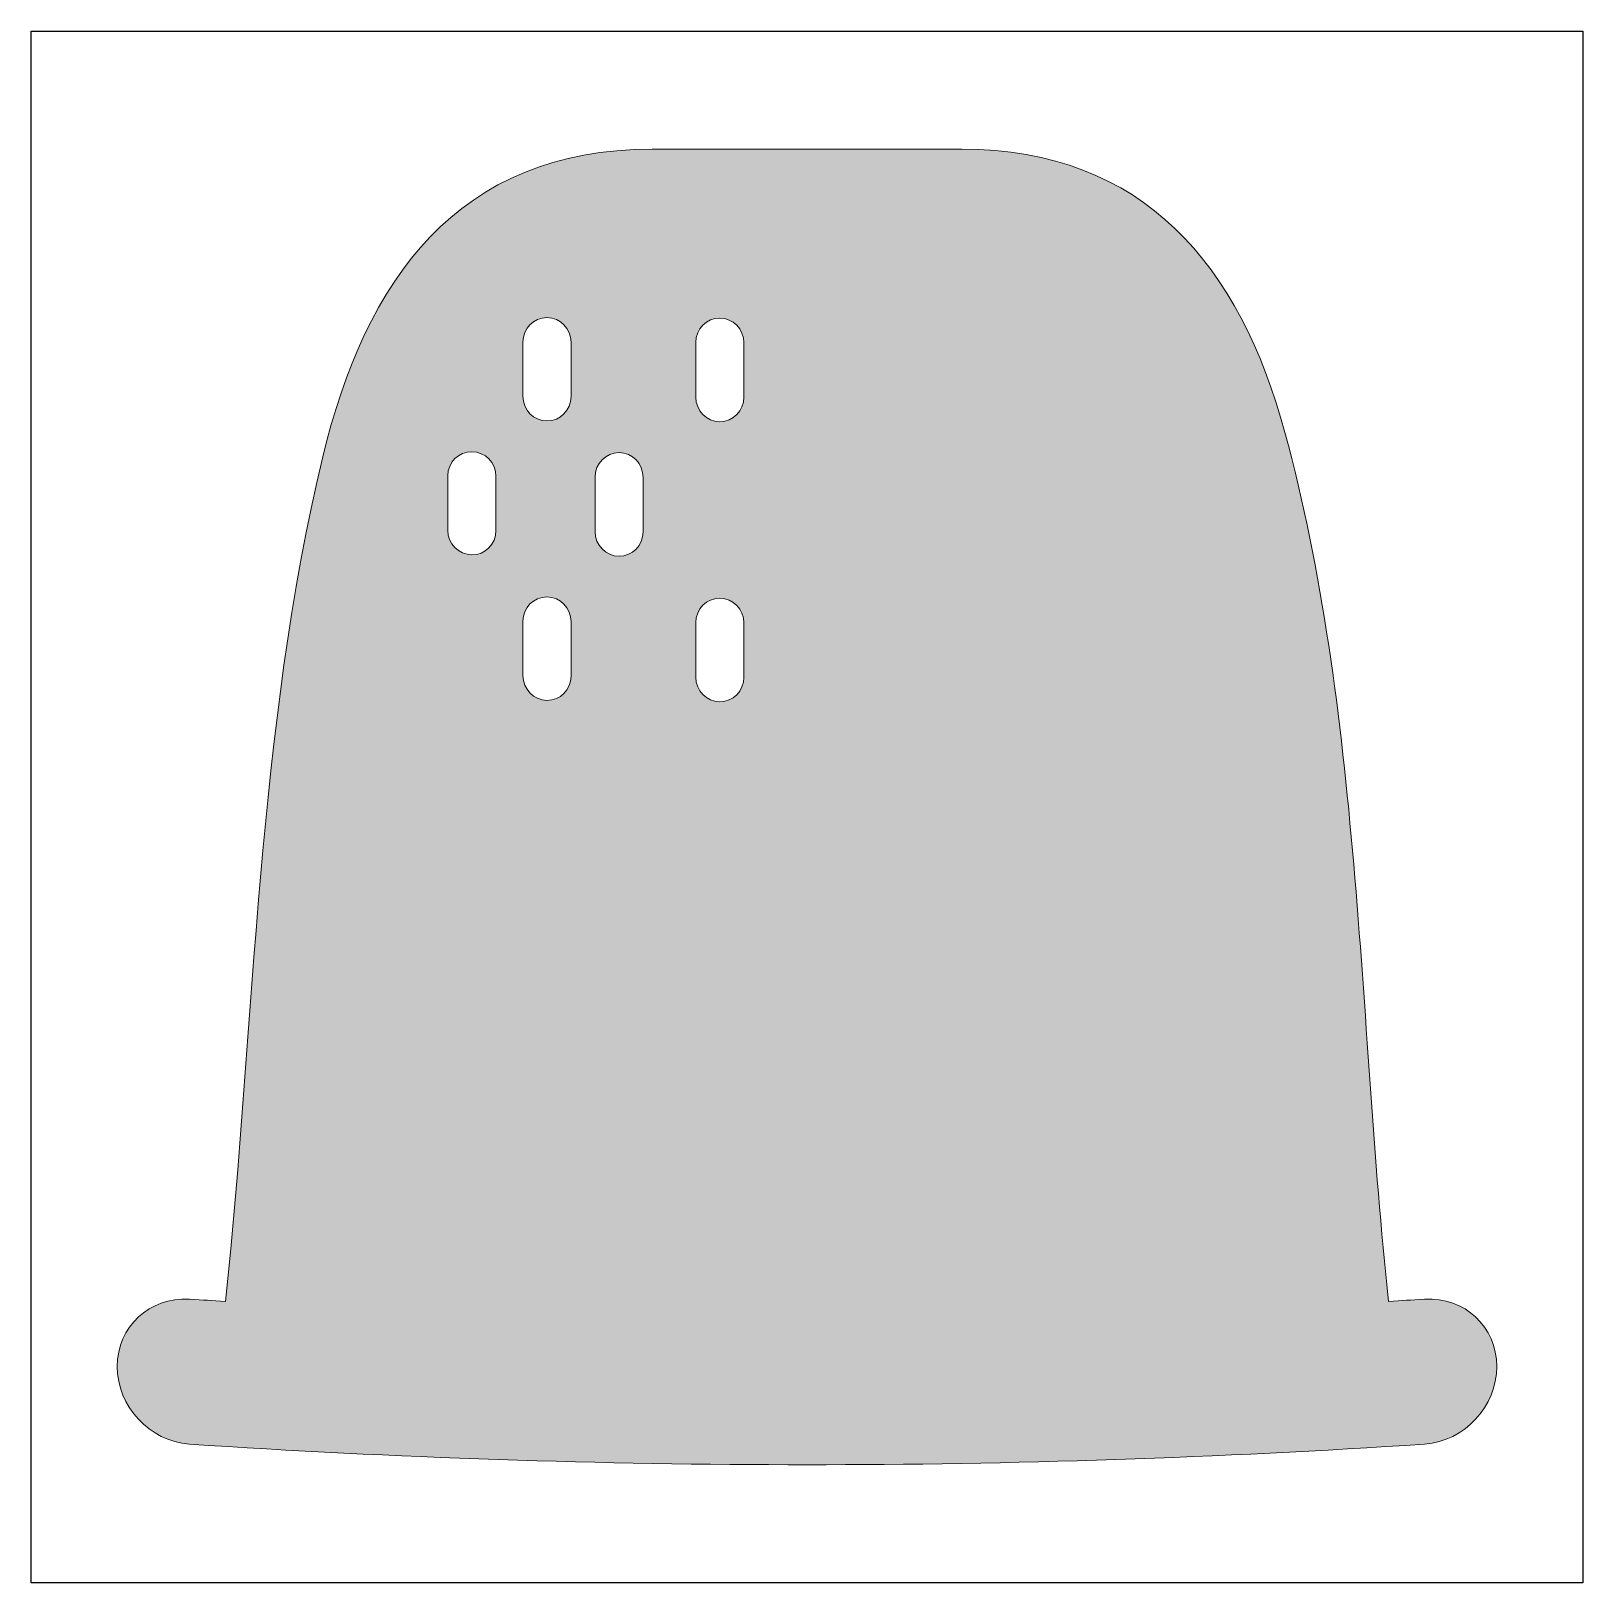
# Model space of a CAD drawing. Header units: inches. Extents: x 0 to 114, y 0 to 114.
import ezdxf

# ---------------------------------------------------------------- set-up
doc = ezdxf.new("R2010")
doc.units = ezdxf.units.IN
doc.header["$MEASUREMENT"] = 0
doc.layers.add('Image Background', color=7, linetype='Continuous')
doc.layers.add('Layer 1', color=7, linetype='Continuous')
picture_1 = doc.add_image_def('image1.png', size_in_pixel=(1350, 1350))

msp = doc.modelspace()

# ---------------------------------------------------------------- hatches: boundary and pattern name
at = {"layer": 'Layer 1', "true_color": 0xb9365e}
h = msp.add_hatch(color=245, dxfattribs=at)
h.dxf.hatch_style = 2
edge = h.paths.add_edge_path()
edge.add_spline(control_points=[(102.64, 20.9), (101.57, 20.83), (101.04, 20.8), (99.97, 20.74), (97.76, 41.8), (97.91, 64.2), (92.35, 84.74), (89.05, 96.94), (81.98, 105.63), (68.56, 105.59), (60.95, 105.59), (53.35, 105.59), (45.74, 105.59), (31.39, 105.63), (24.59, 95.88), (21.49, 82.94), (16.64, 62.78), (16.49, 41.29), (14.33, 20.74), (13.26, 20.8), (12.73, 20.83), (11.66, 20.9), (8.73, 21.08), (6.35, 18.88), (6.35, 15.94), (6.35, 13.01), (8.73, 10.44), (11.66, 10.23), (41.99, 8.2), (72.31, 8.2), (102.64, 10.23), (105.58, 10.44), (107.95, 13.01), (107.95, 15.94), (107.95, 18.88), (105.58, 21.08), (102.64, 20.9)], knot_values=[0, 0, 0, 0, 1, 1, 1, 2, 2, 2, 3, 3, 3, 4, 4, 4, 5, 5, 5, 6, 6, 6, 7, 7, 7, 8, 8, 8, 9, 9, 9, 10, 10, 10, 11, 11, 11, 12, 12, 12, 12], degree=3, periodic=1)
edge = h.paths.add_edge_path()
edge.add_spline(control_points=[(34.24, 77.51), (34.24, 76.51), (33.44, 75.71), (32.47, 75.72), (31.49, 75.74), (30.69, 76.55), (30.69, 77.54), (30.69, 79.14), (30.69, 79.94), (30.69, 81.54), (30.7, 82.53), (31.49, 83.33), (32.47, 83.32), (33.45, 83.31), (34.24, 82.5), (34.24, 81.51), (34.24, 79.91), (34.24, 79.11), (34.24, 77.51)], knot_values=[0, 0, 0, 0, 1, 1, 1, 2, 2, 2, 3, 3, 3, 4, 4, 4, 5, 5, 5, 6, 6, 6, 6], degree=3, periodic=1)
edge = h.paths.add_edge_path()
edge.add_spline(control_points=[(39.77, 66.79), (39.77, 65.79), (38.98, 64.99), (38, 65), (37.02, 65.02), (36.23, 65.83), (36.23, 66.83), (36.23, 68.43), (36.23, 69.23), (36.23, 70.83), (36.23, 71.83), (37.02, 72.63), (38, 72.62), (38.98, 72.61), (39.77, 71.79), (39.77, 70.8), (39.77, 69.19), (39.77, 68.39), (39.77, 66.79)], knot_values=[0, 0, 0, 0, 1, 1, 1, 2, 2, 2, 3, 3, 3, 4, 4, 4, 5, 5, 5, 6, 6, 6, 6], degree=3, periodic=1)
edge = h.paths.add_edge_path()
edge.add_spline(control_points=[(39.77, 87.38), (39.77, 86.38), (38.98, 85.58), (38, 85.58), (37.02, 85.59), (36.23, 86.4), (36.23, 87.4), (36.23, 89), (36.23, 89.8), (36.23, 91.4), (36.23, 92.4), (37.02, 93.2), (38, 93.19), (38.98, 93.19), (39.77, 92.38), (39.77, 91.38), (39.77, 89.78), (39.77, 88.98), (39.77, 87.38)], knot_values=[0, 0, 0, 0, 1, 1, 1, 2, 2, 2, 3, 3, 3, 4, 4, 4, 5, 5, 5, 6, 6, 6, 6], degree=3, periodic=1)
edge = h.paths.add_edge_path()
edge.add_spline(control_points=[(45.08, 77.42), (45.08, 76.42), (44.29, 75.62), (43.31, 75.62), (42.33, 75.63), (41.54, 76.44), (41.54, 77.44), (41.54, 79.05), (41.54, 79.85), (41.54, 81.45), (41.54, 82.45), (42.34, 83.25), (43.31, 83.25), (44.29, 83.24), (45.08, 82.43), (45.08, 81.43), (45.08, 79.83), (45.08, 79.03), (45.08, 77.42)], knot_values=[0, 0, 0, 0, 1, 1, 1, 2, 2, 2, 3, 3, 3, 4, 4, 4, 5, 5, 5, 6, 6, 6, 6], degree=3, periodic=1)
edge = h.paths.add_edge_path()
edge.add_spline(control_points=[(52.5, 66.7), (52.5, 65.7), (51.71, 64.89), (50.73, 64.9), (49.75, 64.9), (48.96, 65.72), (48.96, 66.71), (48.96, 68.32), (48.96, 69.12), (48.96, 70.73), (48.96, 71.73), (49.75, 72.53), (50.73, 72.53), (51.71, 72.53), (52.5, 71.72), (52.5, 70.72), (52.5, 69.11), (52.5, 68.31), (52.5, 66.7)], knot_values=[0, 0, 0, 0, 1, 1, 1, 2, 2, 2, 3, 3, 3, 4, 4, 4, 5, 5, 5, 6, 6, 6, 6], degree=3, periodic=1)
edge = h.paths.add_edge_path()
edge.add_spline(control_points=[(52.5, 87.33), (52.5, 86.34), (51.71, 85.53), (50.73, 85.53), (49.75, 85.53), (48.96, 86.34), (48.96, 87.34), (48.96, 88.95), (48.96, 89.75), (48.96, 91.36), (48.96, 92.36), (49.75, 93.16), (50.73, 93.16), (51.71, 93.16), (52.5, 92.35), (52.5, 91.35), (52.5, 89.75), (52.5, 88.94), (52.5, 87.33)], knot_values=[0, 0, 0, 0, 1, 1, 1, 2, 2, 2, 3, 3, 3, 4, 4, 4, 5, 5, 5, 6, 6, 6, 6], degree=3, periodic=1)

# ---------------------------------------------------------------- linework, layer by layer
at = {"layer": 'Layer 1', "lineweight": 0}
for points, knots in [([(102.64, 20.9), (101.57, 20.83), (101.04, 20.8), (99.97, 20.74), (97.76, 41.8), (97.91, 64.2), (92.35, 84.74), (89.05, 96.94), (81.98, 105.63), (68.56, 105.59), (60.95, 105.59), (53.35, 105.59), (45.74, 105.59), (31.39, 105.63), (24.59, 95.88), (21.49, 82.94), (16.64, 62.78), (16.49, 41.29), (14.33, 20.74), (13.26, 20.8), (12.73, 20.83), (11.66, 20.9), (8.73, 21.08), (6.35, 18.88), (6.35, 15.94), (6.35, 13.01), (8.73, 10.44), (11.66, 10.23), (41.99, 8.2), (72.31, 8.2), (102.64, 10.23), (105.58, 10.44), (107.95, 13.01), (107.95, 15.94), (107.95, 18.88), (105.58, 21.08), (102.64, 20.9)], [0, 0, 0, 0, 1, 1, 1, 2, 2, 2, 3, 3, 3, 4, 4, 4, 5, 5, 5, 6, 6, 6, 7, 7, 7, 8, 8, 8, 9, 9, 9, 10, 10, 10, 11, 11, 11, 12, 12, 12, 12]), ([(39.77, 87.38), (39.77, 86.38), (38.98, 85.58), (38, 85.58), (37.02, 85.59), (36.23, 86.4), (36.23, 87.4), (36.23, 89), (36.23, 89.8), (36.23, 91.4), (36.23, 92.4), (37.02, 93.2), (38, 93.19), (38.98, 93.19), (39.77, 92.38), (39.77, 91.38), (39.77, 89.78), (39.77, 88.98), (39.77, 87.38)], [0, 0, 0, 0, 1, 1, 1, 2, 2, 2, 3, 3, 3, 4, 4, 4, 5, 5, 5, 6, 6, 6, 6]), ([(52.5, 87.33), (52.5, 86.34), (51.71, 85.53), (50.73, 85.53), (49.75, 85.53), (48.96, 86.34), (48.96, 87.34), (48.96, 88.95), (48.96, 89.75), (48.96, 91.36), (48.96, 92.36), (49.75, 93.16), (50.73, 93.16), (51.71, 93.16), (52.5, 92.35), (52.5, 91.35), (52.5, 89.75), (52.5, 88.94), (52.5, 87.33)], [0, 0, 0, 0, 1, 1, 1, 2, 2, 2, 3, 3, 3, 4, 4, 4, 5, 5, 5, 6, 6, 6, 6]), ([(34.24, 77.51), (34.24, 76.51), (33.44, 75.71), (32.47, 75.72), (31.49, 75.74), (30.69, 76.55), (30.69, 77.54), (30.69, 79.14), (30.69, 79.94), (30.69, 81.54), (30.7, 82.53), (31.49, 83.33), (32.47, 83.32), (33.45, 83.31), (34.24, 82.5), (34.24, 81.51), (34.24, 79.91), (34.24, 79.11), (34.24, 77.51)], [0, 0, 0, 0, 1, 1, 1, 2, 2, 2, 3, 3, 3, 4, 4, 4, 5, 5, 5, 6, 6, 6, 6]), ([(45.08, 77.42), (45.08, 76.42), (44.29, 75.62), (43.31, 75.62), (42.33, 75.63), (41.54, 76.44), (41.54, 77.44), (41.54, 79.05), (41.54, 79.85), (41.54, 81.45), (41.54, 82.45), (42.34, 83.25), (43.31, 83.25), (44.29, 83.24), (45.08, 82.43), (45.08, 81.43), (45.08, 79.83), (45.08, 79.03), (45.08, 77.42)], [0, 0, 0, 0, 1, 1, 1, 2, 2, 2, 3, 3, 3, 4, 4, 4, 5, 5, 5, 6, 6, 6, 6]), ([(39.77, 66.79), (39.77, 65.79), (38.98, 64.99), (38, 65), (37.02, 65.02), (36.23, 65.83), (36.23, 66.83), (36.23, 68.43), (36.23, 69.23), (36.23, 70.83), (36.23, 71.83), (37.02, 72.63), (38, 72.62), (38.98, 72.61), (39.77, 71.79), (39.77, 70.8), (39.77, 69.19), (39.77, 68.39), (39.77, 66.79)], [0, 0, 0, 0, 1, 1, 1, 2, 2, 2, 3, 3, 3, 4, 4, 4, 5, 5, 5, 6, 6, 6, 6]), ([(52.5, 66.7), (52.5, 65.7), (51.71, 64.89), (50.73, 64.9), (49.75, 64.9), (48.96, 65.72), (48.96, 66.71), (48.96, 68.32), (48.96, 69.12), (48.96, 70.73), (48.96, 71.73), (49.75, 72.53), (50.73, 72.53), (51.71, 72.53), (52.5, 71.72), (52.5, 70.72), (52.5, 69.11), (52.5, 68.31), (52.5, 66.7)], [0, 0, 0, 0, 1, 1, 1, 2, 2, 2, 3, 3, 3, 4, 4, 4, 5, 5, 5, 6, 6, 6, 6])]:
    msp.add_open_spline(points, degree=3, knots=knots, dxfattribs=at)

# ---------------------------------------------------------------- pictures from other files: only their frames are drawn
at = {"layer": 'Image Background'}
image = msp.add_image(picture_1, insert=(0, 0), size_in_units=(114.3, 114.3), dxfattribs=at)

doc.saveas('drawing.dxf')
